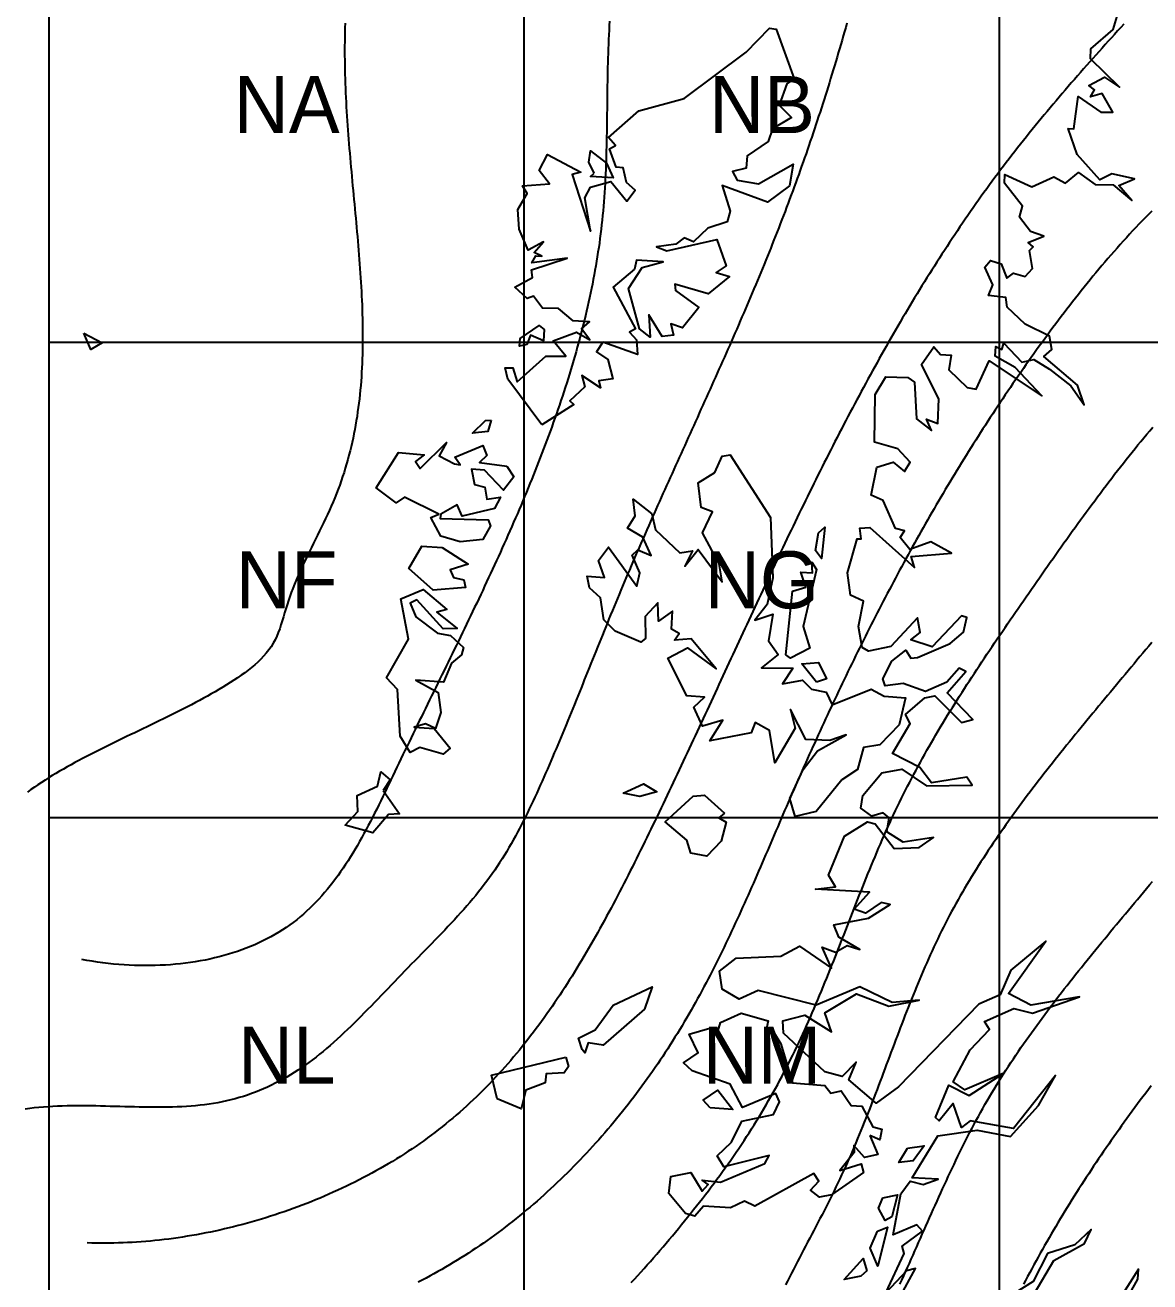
# Model space of a CAD drawing. Header units: metres. Extents: x -206260 to 760000, y -120000 to 1300000.
# Drawn here: x -5037 to 231621, y 702300 to 966718 of the extents above; entities that cross this region are included whole.
import ezdxf
from ezdxf.enums import TextEntityAlignment as Align

# ---------------------------------------------------------------- set-up
doc = ezdxf.new("R2010")
doc.units = ezdxf.units.M
for name, color, linetype in [('COASTLINE', 9, 'Continuous'), ('ISO_HALF', 8, 'Continuous'), ('ISO_WHOLE', 7, 'Continuous'), ('OS_GRID_100KM', 5, 'Continuous')]:
    doc.layers.add(name, color=color, linetype=linetype)

msp = doc.modelspace()

# ---------------------------------------------------------------- linework, layer by layer
at = {"layer": 'COASTLINE'}
for points in [[(178900, 698800), (182300, 705100), (180400, 704600), (176100, 700000), (179900, 708300), (179500, 709800), (183800, 713000), (182600, 714300), (177600, 712200), (179200, 720800), (181200, 723500), (183900, 722800), (187100, 723900), (181600, 724200), (187000, 733000), (195300, 734200), (202300, 732900), (208200, 739400), (211800, 745700), (202900, 734600), (193800, 736200), (192000, 734800), (190200, 739800), (187300, 736200), (186500, 736900), (189300, 743700), (193600, 741500), (200900, 746200), (192700, 742700), (190200, 744400), (193800, 751100), (197900, 755400), (196800, 757100), (203000, 759800), (206900, 758800), (216800, 762300), (206600, 760500), (201900, 763000), (209700, 774000), (202400, 767900), (200100, 762700), (195600, 760700), (178700, 743300), (174000, 739900), (168300, 744800), (169800, 748500), (166900, 745500), (163200, 746500), (154500, 754600), (154400, 757200), (159000, 758400), (164600, 754900), (163200, 758900), (169900, 762900), (176700, 760300), (183100, 761600), (177400, 761100), (170600, 764400), (161400, 760500), (149200, 763600), (145200, 761800), (141600, 763900), (141100, 767700), (144600, 770400), (154000, 770800), (157900, 772900), (164600, 768300), (162700, 772700), (165500, 771700), (167900, 773100), (170600, 772200), (166200, 774800), (165100, 777400), (172400, 778800), (177000, 781700), (175100, 782100), (171800, 779900), (169400, 780700), (172600, 784300), (161300, 784900), (165500, 785400), (164000, 787900), (167400, 796100), (172200, 799100), (173800, 798700), (177800, 793500), (183100, 793700), (186100, 795800), (179700, 794800), (176300, 797000), (176800, 799900), (175500, 801000), (173100, 800300), (170800, 802000), (171200, 804600), (175200, 809400), (179400, 810200), (184600, 806700), (194200, 806800), (193100, 808500), (185700, 807300), (183200, 810500), (177500, 813500), (181200, 819800), (180200, 821700), (184300, 825200), (186400, 825600), (192000, 820000), (194400, 820600), (189000, 826200), (192900, 830700), (191500, 831400), (188900, 828500), (184400, 826500), (179700, 828200), (175900, 827700), (175400, 829200), (177300, 832900), (180300, 835200), (181300, 833500), (182700, 833700), (189600, 836600), (192400, 839000), (193100, 842100), (192000, 842400), (185800, 835900), (181300, 837400), (183300, 838900), (182700, 842000), (177100, 836000), (172400, 835000), (171100, 835800), (170300, 840200), (171400, 845500), (168600, 846800), (168000, 851500), (170000, 858600), (170900, 858600), (170600, 860900), (172700, 861000), (182100, 852600), (181400, 854900), (189900, 855600), (185500, 858000), (181100, 856400), (179100, 858900), (180000, 860300), (178100, 860800), (175500, 866700), (173000, 867800), (174200, 873700), (177600, 874800), (180000, 872800), (181200, 874800), (178600, 877600), (173700, 879000), (173800, 889000), (176100, 892700), (180700, 892600), (182100, 891600), (182500, 883900), (185700, 881400), (184600, 883800), (187000, 882900), (187200, 888100), (183600, 895300), (186200, 899000), (187600, 897400), (189800, 897300), (189300, 894200), (193200, 890500), (195100, 890100), (197800, 896100), (208900, 888700), (203300, 894700), (199100, 897100), (199200, 899100), (200500, 898500), (200900, 899800), (204700, 895800), (207200, 896400), (210500, 894300), (215000, 890800), (217800, 886800), (216400, 891000), (209300, 897000), (211000, 898500), (210500, 901300), (205400, 903800), (201600, 907400), (201300, 909400), (197700, 909800), (198600, 912100), (196900, 915800), (198100, 917200), (200300, 916500), (201500, 913500), (202900, 914500), (205400, 913800), (206900, 915500), (206300, 919300), (207100, 920100), (206000, 921000), (209300, 922300), (206500, 923300), (204200, 926300), (204800, 928600), (201000, 933500), (201100, 935300), (206800, 932700), (211400, 934800), (213900, 933500), (216600, 935700), (220100, 933200), (223900, 933100), (227800, 929800), (225100, 933000), (228400, 934400), (223600, 935400), (221100, 934200), (216300, 939500), (214400, 945000), (215600, 944900), (216500, 951700), (221300, 948400), (223800, 948400), (221600, 952300), (219100, 951600), (220000, 953100), (218800, 954000), (222100, 955800), (225200, 953700), (219100, 959600), (219200, 961700), (223900, 965800), (226600, 975000)], [(207300, 699800), (211400, 706800), (217900, 710400), (219300, 713300), (215800, 710100), (210100, 708300), (207100, 702400), (199500, 697600)], [(221700, 689700), (229100, 702900), (229200, 705000), (222800, 694800)]]:
    msp.add_lwpolyline(points, dxfattribs=at)
for points in [[(103700, 882600), (96500, 892200), (96000, 894600), (97600, 894600), (98500, 891700), (104500, 897100), (108700, 897100), (106100, 900300), (111000, 902100), (113800, 900500), (112000, 902800), (113700, 904300), (110300, 904500), (107200, 907100), (103800, 907200), (101900, 909700), (100600, 909200), (98000, 911600), (101700, 913600), (101500, 915200), (109000, 917700), (101600, 916700), (102400, 918200), (103700, 918100), (102100, 918900), (104000, 921100), (100800, 919400), (98900, 923800), (98600, 927900), (100600, 931300), (99600, 932900), (105300, 933300), (103100, 936100), (104900, 939500), (111900, 935800), (110100, 935300), (113900, 923400), (112700, 930400), (113900, 932600), (118200, 933800), (121600, 929700), (123300, 932000), (121500, 933600), (120800, 936700), (119300, 936800), (117900, 940700), (119200, 941400), (117700, 943100), (124100, 948700), (133600, 951300), (146700, 961000), (151600, 966100), (153000, 965900), (156800, 955400), (155200, 954400), (153600, 949900), (156200, 947300), (152200, 944900), (151300, 942200), (146900, 939200), (146700, 936600), (143800, 935900), (144800, 934100), (149300, 933300), (156600, 937500), (155800, 932900), (151200, 929500), (141600, 933000), (143300, 927600), (142700, 925300), (138600, 924000), (135600, 921100), (133600, 922000), (131900, 920600), (127800, 920100), (130000, 919200), (140500, 921600), (142500, 916100), (140400, 914700), (143200, 913800), (138700, 910200), (131700, 912200), (131800, 910900), (136700, 907300), (133300, 903000), (130800, 903900), (131400, 901500), (129000, 901200), (126200, 905800), (126500, 901100), (124200, 902800), (121900, 911300), (124800, 915700), (129200, 916900), (123600, 917300), (123200, 915400), (118700, 911600), (123400, 902800), (122100, 902100), (123600, 900500), (123800, 897400), (116500, 900000), (115200, 898000), (117600, 896400), (118600, 892300), (115700, 891900), (116000, 890400), (112100, 893000), (112700, 890600), (109600, 887700), (110400, 886900), (103700, 882600)], [(114700, 935600), (113600, 937900), (113900, 940300), (117300, 937700), (118700, 934600), (113900, 934900), (114700, 935600)], [(7300, 901900), (11200, 899900), (8800, 898500), (7300, 901900)], [(100500, 899500), (99000, 899200), (99100, 900800), (103100, 903500), (104200, 902700), (104000, 900300), (101300, 901500), (100500, 899500)], [(93000, 883600), (92300, 881200), (89100, 880900), (91800, 883500), (93000, 883600)], [(96300, 873900), (97800, 871700), (95600, 868900), (91600, 873100), (88900, 873300), (89500, 870100), (91700, 869500), (92100, 867000), (95000, 867400), (93700, 865000), (86900, 863400), (85900, 865800), (82400, 863800), (82300, 862900), (92400, 862600), (92900, 861400), (91300, 858500), (86500, 858000), (82400, 859200), (80300, 863100), (82000, 863800), (74800, 867400), (73000, 866200), (68800, 869400), (73500, 876800), (78900, 876300), (77100, 874900), (78100, 873400), (83600, 878900), (82100, 876100), (85300, 874400), (86500, 874200), (85400, 875800), (91300, 878300), (92100, 876200), (90600, 874700), (96300, 873900)], [(119100, 839200), (116700, 841600), (116000, 846200), (113700, 848300), (113200, 850800), (116900, 850500), (115600, 854100), (117700, 856900), (123700, 848700), (124300, 851500), (122700, 855200), (123900, 856300), (126700, 855100), (124900, 859000), (121700, 860900), (123300, 863500), (122900, 867000), (126800, 863900), (127600, 860500), (132700, 855700), (135400, 856100), (133800, 852900), (136600, 856400), (141600, 849600), (141000, 853400), (137500, 859900), (139600, 864300), (137200, 865200), (136600, 870400), (140100, 872600), (141600, 876000), (143300, 876300), (151800, 863100), (152300, 850400), (151100, 844800), (148500, 841500), (152300, 842800), (151400, 837200), (153400, 834300), (149900, 831500), (156500, 831400), (154300, 828100), (158500, 828900), (160400, 827000), (163500, 826400), (164800, 823700), (173000, 827000), (175700, 825500), (180200, 825200), (178900, 819500), (174800, 815300), (171400, 814700), (170100, 810100), (166800, 807900), (161400, 801300), (157000, 800200), (155900, 804000), (158700, 810100), (161700, 814000), (167700, 817400), (164300, 816200), (159200, 816400), (156000, 822700), (157000, 818800), (152700, 811500), (151600, 818300), (148600, 820000), (147700, 817800), (139000, 816100), (141800, 820500), (137500, 819200), (135700, 823200), (137900, 825300), (134200, 825600), (130200, 833500), (134300, 835700), (140400, 831300), (135100, 837600), (131600, 837300), (132600, 838700), (131000, 839600), (131200, 843400), (128200, 841300), (128100, 845200), (125400, 842300), (125500, 837700), (124500, 836900), (119100, 839200)], [(161300, 856200), (161900, 859900), (163200, 861100), (162500, 854500), (161300, 856200)], [(82700, 856800), (88200, 853300), (84400, 852100), (85100, 850500), (87300, 850000), (87600, 848400), (80800, 847800), (75700, 852400), (78400, 857100), (82700, 856800)], [(155000, 834200), (156400, 847600), (159200, 848500), (158200, 851600), (160600, 851500), (160500, 853700), (161500, 852200), (158700, 840200), (160100, 835600), (156000, 833500), (155000, 834200)], [(84500, 838300), (87200, 835800), (86800, 834200), (84700, 832500), (83000, 828500), (77200, 828900), (81900, 826300), (82400, 822100), (81300, 818700), (79200, 819700), (76800, 819000), (81000, 818700), (84400, 814600), (82900, 813300), (78000, 814700), (76000, 813700), (73900, 817100), (73300, 826900), (71000, 829400), (75600, 837500), (74000, 846000), (78700, 848000), (83700, 843800), (81600, 843200), (85900, 839800), (82900, 839700), (77400, 845800), (76000, 845100), (77200, 842200), (81700, 838800), (84500, 838300)], [(161500, 828500), (158400, 832300), (161900, 832600), (163600, 829200), (161500, 828500)], [(70300, 805700), (73700, 800800), (71400, 800600), (68100, 796800), (62300, 798400), (65000, 801300), (64800, 804600), (69100, 806600), (69800, 809600), (71800, 807900), (70300, 805700)], [(120800, 805100), (125100, 807100), (127900, 805400), (124300, 804400), (120800, 805100)], [(142100, 800900), (140900, 799900), (142500, 799000), (141400, 795000), (138400, 791900), (135000, 792500), (134200, 795200), (129600, 799100), (135500, 804500), (137900, 804700), (142100, 800900)], [(125300, 759700), (116600, 752100), (113400, 752600), (112700, 750500), (112200, 751200), (111400, 753600), (114900, 755300), (118700, 760500), (126900, 764400), (125300, 759700)], [(172700, 733100), (174400, 729100), (171600, 728500), (169300, 731000), (169400, 729500), (166400, 725700), (170900, 727100), (171400, 725300), (164600, 720600), (162100, 720100), (160200, 721600), (162000, 723500), (160900, 725100), (148500, 718200), (146300, 719300), (143400, 717900), (137700, 718200), (135900, 716100), (133900, 716700), (130400, 720900), (130800, 724500), (135000, 725300), (137400, 721400), (138700, 722800), (137400, 723700), (141300, 723300), (150600, 727200), (151500, 728900), (142000, 726500), (140600, 728800), (143600, 731700), (145800, 736100), (152400, 737500), (153700, 740200), (152900, 741900), (145900, 739000), (143300, 743900), (135300, 746700), (133500, 748400), (136600, 750500), (134700, 754400), (139000, 755700), (140500, 754300), (141300, 756900), (145600, 758800), (151300, 757200), (150800, 755000), (152600, 754700), (154000, 752400), (156400, 744200), (163200, 743600), (164500, 742000), (166700, 742500), (168800, 739400), (171000, 739300), (173300, 734900), (175200, 734400), (174800, 732200), (172700, 733100)], [(108700, 749600), (109300, 747600), (108400, 746300), (104600, 746100), (104400, 744200), (100300, 742600), (99300, 738700), (94300, 740800), (93100, 745800), (108700, 749600)], [(139100, 738900), (137600, 740500), (140700, 742600), (143900, 738600), (139100, 738900)], [(180600, 730400), (184100, 730900), (181800, 727800), (178800, 727400), (180600, 730400)], [(175400, 720000), (178500, 720600), (177300, 716000), (175900, 715200), (174500, 717800), (175400, 720000)], [(174300, 713000), (176400, 713800), (174400, 705600), (172800, 709400), (174300, 713000)], [(172100, 704600), (170800, 703500), (167300, 702800), (171300, 707200), (172100, 704600)]]:
    msp.add_lwpolyline(points, close=True, dxfattribs=at)
at = {"layer": 'ISO_HALF'}
for points in [[(167879.3, 967149.3), (167624.7, 966248.1), (167368.9, 965347.8), (167111.7, 964448.6), (166852.9, 963550.4), (166592.7, 962653.2), (166330.9, 961757.1), (166067.6, 960862), (165802.8, 959967.9), (165536.4, 959074.9), (165268.4, 958182.8), (164998.9, 957291.8), (164727.8, 956401.7), (164455.1, 955512.7), (164180.9, 954624.6), (163905, 953737.5), (163627.6, 952851.3), (163348.5, 951966.1), (163067.8, 951081.8), (162785.6, 950198.4), (162501.6, 949316), (162216.1, 948434.4), (161928.9, 947553.8), (161640.1, 946674.1), (161349.6, 945795.2), (161057.4, 944917.3), (160763.6, 944040.2), (160468.1, 943163.9), (160170.9, 942288.6), (159872.1, 941414), (159571.5, 940540.3), (159269.3, 939667.4), (158965.3, 938795.4), (158659.6, 937924.1), (158352.2, 937053.6), (158043, 936184), (157732.2, 935315.1), (157419.5, 934447), (157105.2, 933579.6), (156789, 932713), (156471.1, 931847.2), (156151.5, 930982.1), (155830, 930117.7), (155506.8, 929254), (155181.8, 928391.1), (154854.9, 927528.8), (154526.3, 926667.3), (154195.9, 925806.4), (153863.6, 924946.2), (153529.5, 924086.7), (153193.7, 923227.8), (152856.1, 922369.6), (152516.8, 921512), (152175.9, 920655), (151833.3, 919798.6), (151489.1, 918942.8), (151143.3, 918087.6), (150796, 917233), (150447.2, 916378.8), (150097, 915525.3), (149745.3, 914672.2), (149392.2, 913819.6), (149037.7, 912967.6), (148681.9, 912116), (148324.8, 911264.9), (147966.4, 910414.3), (147606.8, 909564.1), (147246, 908714.3), (146884, 907864.9), (146520.9, 907016), (146156.7, 906167.4), (145791.4, 905319.2), (145425.1, 904471.4), (145057.8, 903623.9), (144689.5, 902776.8), (144320.3, 901930), (143950.3, 901083.5), (143579.3, 900237.3), (143207.5, 899391.4), (142834.9, 898545.7), (142461.6, 897700.4), (142087.5, 896855.2), (141712.7, 896010.3), (141337.3, 895165.6), (140961.2, 894321.2), (140584.6, 893476.9), (140207.4, 892632.8), (139829.6, 891788.9), (139451.4, 890945.1), (139072.7, 890101.4), (138693.5, 889257.9), (138314, 888414.5), (137934.1, 887571.2), (137553.9, 886728), (137173.4, 885884.9), (136792.7, 885041.8), (136411.7, 884198.8), (136030.5, 883355.8), (135649.2, 882512.9), (135267.7, 881669.9), (134886.2, 880827), (134504.6, 879984), (134122.9, 879141), (133741.3, 878298), (133359.7, 877454.9), (132978.2, 876611.7), (132596.9, 875768.4), (132215.6, 874925.1), (131834.6, 874081.7), (131453.7, 873238.1), (131073.1, 872394.4), (130692.8, 871550.5), (130312.8, 870706.5), (129933.1, 869862.3), (129553.8, 869017.9), (129174.9, 868173.4), (128796.5, 867328.6), (128418.5, 866483.5), (128041.1, 865638.3), (127664.2, 864792.8), (127287.9, 863947), (126912.2, 863100.9), (126537.2, 862254.6), (126162.8, 861407.9), (125789.2, 860561), (125416.3, 859713.7), (125044.2, 858866), (124672.9, 858018), (124302.4, 857169.6), (123932.9, 856320.9), (123564.2, 855471.7), (123196.5, 854622.2), (122829.8, 853772.2), (122464.1, 852921.8), (122099.5, 852070.9), (121735.9, 851219.5), (121373.5, 850367.7), (121012.2, 849515.4), (120652.1, 848662.6), (120293.2, 847809.3), (119935.6, 846955.4), (119579.3, 846101.1), (119224.2, 845246.1), (118870.4, 844390.7), (118517.7, 843534.8), (118166.1, 842678.5), (117815.5, 841821.8), (117465.7, 840964.7), (117116.9, 840107.3), (116768.7, 839249.6), (116421.3, 838391.7), (116074.5, 837533.7), (115728.2, 836675.4), (115382.4, 835817), (115037, 834958.5), (114691.8, 834100), (114346.9, 833241.5), (114002.2, 832383), (113657.5, 831524.5), (113312.9, 830666.2), (112968.2, 829808), (112623.3, 828950), (112278.3, 828092.2), (111932.9, 827234.6), (111587.1, 826377.4), (111240.9, 825520.5), (110894.2, 824663.9), (110546.9, 823807.8), (110198.9, 822952.1), (109850.2, 822096.8), (109500.6, 821242.1), (109150.2, 820388), (108798.7, 819534.4), (108446.2, 818681.5), (108092.6, 817829.3), (107737.8, 816977.7), (107381.7, 816126.9), (107024.3, 815276.9), (106665.4, 814427.8), (106305, 813579.4), (105943, 812732), (105579.4, 811885.5), (105214, 811040), (104846.8, 810195.5), (104477.8, 809352.1), (104106.8, 808509.7), (103733.7, 807668.5), (103358.6, 806828.4), (102981.2, 805989.6), (102601.1, 805152.1), (102217.9, 804316.1), (101831.2, 803481.9), (101440.5, 802649.5), (101045.5, 801819.1), (100645.6, 800990.8), (100240.4, 800164.9), (99829.6, 799341.5), (99412.6, 798520.7), (98989, 797702.7), (98558.4, 796887.6), (98120.4, 796075.7), (97674.5, 795267), (97220.3, 794461.7), (96757.3, 793660), (96285.2, 792862.1), (95803.5, 792068.1), (95311.7, 791278.1), (94809.4, 790492.4), (94296.2, 789711), (93771.6, 788934.1), (93235.3, 788162), (92686.7, 787394.7), (92125.7, 786632.3), (91552.7, 785874.5), (90968.2, 785121.2), (90372.7, 784372), (89766.7, 783626.6), (89150.7, 782884.8), (88525.2, 782146.4), (87890.7, 781411), (87247.7, 780678.4), (86596.7, 779948.3), (85938.3, 779220.5), (85272.8, 778494.6), (84600.9, 777770.4), (83923.1, 777047.7), (83239.7, 776326.2), (82551.4, 775605.5), (81858.6, 774885.5), (81161.8, 774165.8), (80461.6, 773446.2), (79758.4, 772726.4), (79052.8, 772006.2), (78345.2, 771285.3), (77636.2, 770563.4), (76926.2, 769840.2), (76215.7, 769115.5), (75505.4, 768389), (74795.6, 767660.5), (74086.8, 766929.6), (73379.3, 766196.4), (72673, 765461.6), (71967.6, 764725.7), (71262.7, 763989.4), (70558.3, 763253.4), (69854, 762518.3), (69149.6, 761784.8), (68444.8, 761053.6), (67739.5, 760325.3), (67033.4, 759600.5), (66326.2, 758879.9), (65617.7, 758164.2), (64907.6, 757454), (64195.7, 756750), (63481.8, 756052.8), (62765.6, 755363.1), (62046.9, 754681.6), (61325.5, 754008.8), (60601, 753345.5), (59873.3, 752692.3), (59142, 752049.9), (58407.1, 751418.8), (57668.2, 750799.9), (56925, 750193.7), (56177.4, 749600.8), (55425.1, 749022.1), (54667.9, 748458), (53905.4, 747909.1), (53137.7, 747375.9), (52364.4, 746858.3), (51585.5, 746356.5), (50800.8, 745870.6), (50010.1, 745400.7), (49213.4, 744947), (48410.5, 744509.6), (47601.2, 744088.6), (46785.3, 743684.1), (45962.8, 743296.3), (45133.5, 742925.2), (44297.3, 742571.1), (43453.9, 742234), (42603.2, 741914.1), (41745.2, 741611.4), (40879.6, 741326.1), (40006.3, 741058.4), (39125.2, 740808.3), (38236.1, 740576), (37338.8, 740361.6), (36433.3, 740165.2), (35519.3, 739987), (34596.8, 739826.9), (33666, 739684.5), (32727.3, 739558.9), (31781, 739449.1), (30827.5, 739354.5), (29867.3, 739273.9), (28900.6, 739206.7), (27927.9, 739151.9), (26949.6, 739108.7), (25966.1, 739076.2), (24977.7, 739053.5), (23984.7, 739039.8), (22987.7, 739034.1), (21987, 739035.7), (20982.9, 739043.7), (19975.9, 739057.1), (18966.3, 739075.2), (17954.6, 739097), (16941, 739121.7), (15926, 739148.5), (14910, 739176.4), (13893.3, 739204.6), (12876.4, 739232.2), (11859.6, 739258.3), (10843.2, 739282.1), (9827.8, 739302.8), (8813.6, 739319.4), (7801.1, 739331.1), (6790.6, 739336.9), (5782.5, 739336.2), (4777.2, 739327.9), (3775.1, 739311.2), (2776.6, 739285.3), (1782, 739249.2), (791.8, 739202.1), (-193.8, 739143.2), (-1174.2, 739071.6), (-2149.2, 738986.3), (-3118.3, 738886.6), (-4081.1, 738771.6), (-5037.3, 738640.3)], [(62276.2, 967136.8), (62248.9, 966164.4), (62226.8, 965191), (62209.8, 964216.7), (62197.9, 963241.6), (62191.1, 962265.7), (62189.3, 961289.1), (62192.4, 960311.9), (62200.5, 959334.2), (62213.3, 958356), (62231, 957377.4), (62253.5, 956398.6), (62280.7, 955419.4), (62312.5, 954440.2), (62349, 953460.8), (62390, 952481.4), (62435.4, 951502), (62485.1, 950522.7), (62538.8, 949543.5), (62596.3, 948564.3), (62657.5, 947585.3), (62722.1, 946606.4), (62789.9, 945627.7), (62860.8, 944649.2), (62934.5, 943670.9), (63010.9, 942692.8), (63089.7, 941715), (63170.8, 940737.5), (63253.9, 939760.3), (63338.9, 938783.4), (63425.5, 937806.9), (63513.6, 936830.8), (63602.9, 935855), (63693.3, 934879.7), (63784.5, 933904.8), (63876.4, 932930.4), (63968.8, 931956.5), (64061.4, 930983.2), (64154.1, 930010.3), (64246.7, 929038), (64338.9, 928066.3), (64430.6, 927095.3), (64521.6, 926124.8), (64611.7, 925155), (64700.6, 924185.9), (64788.2, 923217.6), (64874.3, 922249.9), (64958.6, 921283), (65041.1, 920316.8), (65121.4, 919351.5), (65199.5, 918387), (65275, 917423.3), (65347.8, 916460.5), (65417.7, 915498.6), (65484.4, 914537.6), (65547.9, 913577.5), (65607.9, 912618.4), (65664.2, 911660.3), (65716.5, 910703.2), (65764.8, 909747.1), (65808.8, 908792.1), (65848.3, 907838.2), (65883.1, 906885.3), (65913, 905933.6), (65937.8, 904983.1), (65957.3, 904033.7), (65971.3, 903085.5), (65979.7, 902138.5), (65982.1, 901192.8), (65978.5, 900248.3), (65968.6, 899305.2), (65952.2, 898363.3), (65929.2, 897422.8), (65899.2, 896483.6), (65862.2, 895545.8), (65818, 894609.4), (65766.2, 893674.5), (65706.8, 892741), (65639.5, 891809), (65564.2, 890878.4), (65480.6, 889949.4), (65388.5, 889022), (65287.8, 888096.1), (65178.2, 887171.8), (65059.6, 886249.1), (64931.7, 885328.1), (64794.3, 884408.7), (64647.3, 883491), (64490.5, 882575), (64323.6, 881660.8), (64146.4, 880748.3), (63958.8, 879837.6), (63760.6, 878928.7), (63551.5, 878021.6), (63331.4, 877116.3), (63100.1, 876213), (62857.3, 875311.5), (62602.9, 874412), (62336.6, 873514.4), (62058.3, 872618.7), (61767.8, 871725.1), (61464.9, 870833.4), (61149.3, 869943.8), (60820.9, 869056.3), (60479.5, 868170.9), (60124.9, 867287.5), (59757.1, 866406.3), (59377.4, 865527), (58987, 864649.7), (58587.2, 863774.3), (58179.3, 862900.5), (57764.7, 862028.4), (57344.6, 861157.8), (56920.5, 860288.6), (56493.5, 859420.8), (56065, 858554.1), (55636.3, 857688.7), (55208.7, 856824.2), (54783.6, 855960.7), (54362.1, 855098), (53945.8, 854236.1), (53535.8, 853374.8), (53133.5, 852514), (52740.1, 851653.7), (52357.1, 850793.7), (51985.6, 849933.9), (51627.1, 849074.3), (51282.8, 848214.7), (50954.1, 847355.1), (50642.2, 846495.3), (50348.4, 845635.3), (50073.3, 844775.2), (49812.6, 843916.8), (49560.3, 843062.5), (49310.8, 842214.6), (49058.2, 841375.4), (48796.5, 840547.3), (48520.1, 839732.5), (48223.1, 838933.4), (47899.6, 838152.4), (47543.7, 837391.7), (47149.8, 836653.7), (46712.4, 835940.5), (46231.5, 835252), (45709.8, 834586.8), (45150.3, 833943.5), (44556, 833320.8), (43929.6, 832717.1), (43274.1, 832131.1), (42592.4, 831561.5), (41887.4, 831006.8), (41161.9, 830465.6), (40419, 829936.5), (39661.4, 829418.1), (38892.2, 828909.1), (38114, 828408), (37328.7, 827914), (36536.4, 827426.7), (35737.7, 826946), (34932.8, 826471.5), (34121.9, 826002.9), (33305.6, 825539.9), (32484.1, 825082.3), (31657.6, 824629.8), (30826.7, 824182), (29991.5, 823738.7), (29152.4, 823299.6), (28309.8, 822864.4), (27464, 822432.9), (26615.3, 822004.7), (25764, 821579.5), (24910.5, 821157.1), (24055, 820737.2), (23198, 820319.4), (22339.8, 819903.6), (21480.6, 819489.4), (20620.9, 819076.5), (19760.9, 818664.6), (18901, 818253.5), (18041.5, 817842.9), (17182.7, 817432.4), (16325, 817021.9), (15468.7, 816610.9), (14614.2, 816199.3), (13761.6, 815786.6), (12911.5, 815372.8), (12064.1, 814957.4), (11219.7, 814540.1), (10378.8, 814120.7), (9541.5, 813699), (8708.3, 813274.5), (7879.4, 812847.1), (7055.2, 812416.3), (6236.1, 811982.1), (5422.3, 811544), (4614.2, 811101.7), (3812.2, 810655.1), (3016.4, 810203.7), (2227.4, 809747.3), (1445.4, 809285.7), (670.7, 808818.5), (-96.3, 808345.5), (-855.4, 807866.3), (-1606.1, 807380.6), (-2348.1, 806888.3), (-3081.1, 806389), (-3804.9, 805882.4), (-4518.9, 805368.2)], [(232040.7, 927592.2), (231358.3, 926908.2), (230679.3, 926219.3), (230003.8, 925525.6), (229331.7, 924827.3), (228662.9, 924124.4), (227997.6, 923417), (227335.6, 922705.3), (226676.9, 921989.4), (226021.6, 921269.5), (225369.5, 920545.6), (224720.7, 919817.8), (224075.2, 919086.4), (223432.9, 918351.3), (222793.7, 917612.8), (222157.8, 916870.9), (221525, 916125.8), (220895.4, 915377.6), (220268.9, 914626.4), (219645.4, 913872.4), (219025.1, 913115.6), (218407.8, 912356.1), (217793.5, 911594.2), (217182.3, 910829.9), (216574, 910063.3), (215968.7, 909294.6), (215366.3, 908523.9), (214766.9, 907751.3), (214170.4, 906976.9), (213576.8, 906200.8), (212986, 905423.2), (212398.1, 904644.2), (211812.9, 903863.9), (211230.6, 903082.4), (210651.1, 902299.9), (210074.3, 901516.5), (209500.3, 900732.2), (208928.9, 899947.3), (208360.3, 899161.8), (207794.3, 898375.8), (207231, 897589.4), (206670.3, 896802.6), (206112.3, 896015.4), (205556.8, 895227.7), (205003.9, 894439.5), (204453.6, 893651), (203905.9, 892862), (203360.7, 892072.5), (202818, 891282.7), (202277.8, 890492.3), (201740.1, 889701.6), (201204.9, 888910.4), (200672.2, 888118.7), (200141.8, 887326.6), (199613.9, 886534.1), (199088.5, 885741.1), (198565.4, 884947.6), (198044.6, 884153.7), (197526.3, 883359.4), (197010.2, 882564.6), (196496.5, 881769.4), (195985.1, 880973.7), (195476, 880177.5), (194969.2, 879380.9), (194464.6, 878583.8), (193962.3, 877786.3), (193462.2, 876988.3), (192964.3, 876189.8), (192468.6, 875390.9), (191975.1, 874591.5), (191483.8, 873791.7), (190994.6, 872991.4), (190507.5, 872190.6), (190022.5, 871389.4), (189539.6, 870587.7), (189058.8, 869785.5), (188580.1, 868982.8), (188103.4, 868179.7), (187628.7, 867376.1), (187156, 866572), (186685.4, 865767.5), (186216.7, 864962.4), (185750, 864156.9), (185285.2, 863351), (184822.4, 862544.5), (184361.5, 861737.6), (183902.4, 860930.1), (183445.3, 860122.2), (182990, 859313.8), (182536.6, 858504.9), (182085, 857695.6), (181635.2, 856885.7), (181187.2, 856075.4), (180741, 855264.5), (180296.6, 854453.2), (179853.9, 853641.4), (179412.9, 852829.1), (178973.7, 852016.3), (178536.1, 851203), (178100.3, 850389.2), (177666.1, 849574.9), (177233.6, 848760.1), (176802.7, 847944.8), (176373.4, 847129), (175945.7, 846312.7), (175519.6, 845495.9), (175095.1, 844678.6), (174672.1, 843860.8), (174250.6, 843042.5), (173830.7, 842223.6), (173412.3, 841404.3), (172995.4, 840584.5), (172579.9, 839764.1), (172165.9, 838943.2), (171753.3, 838121.8), (171342.2, 837299.9), (170932.4, 836477.5), (170524.1, 835654.6), (170117.1, 834831.1), (169711.5, 834007.2), (169307.2, 833182.7), (168904.2, 832357.7), (168502.5, 831532.2), (168102.1, 830706.1), (167703, 829879.5), (167305.2, 829052.4), (166908.6, 828224.8), (166513.2, 827396.6), (166119, 826567.9), (165726.1, 825738.7), (165334.2, 824909), (164943.6, 824078.7), (164554.1, 823247.9), (164165.7, 822416.5), (163778.4, 821584.6), (163392.2, 820752.2), (163007.1, 819919.2), (162623.1, 819085.7), (162240.1, 818251.7), (161858.1, 817417.1), (161477.1, 816582), (161097.1, 815746.3), (160718.1, 814910.1), (160340.1, 814073.3), (159963, 813236), (159586.8, 812398.2), (159211.6, 811559.8), (158837.2, 810720.8), (158463.7, 809881.3), (158091.1, 809041.3), (157719.3, 808200.6), (157348.4, 807359.5), (156978.3, 806517.8), (156608.9, 805675.5), (156240.4, 804832.6), (155872.6, 803989.2), (155505.5, 803145.3), (155139.2, 802300.8), (154773.6, 801455.7), (154408.6, 800610.1), (154044, 799764.1), (153679.8, 798917.6), (153316, 798070.8), (152952.3, 797223.6), (152588.6, 796376.1), (152225, 795528.3), (151861.2, 794680.3), (151497.1, 793832.2), (151132.8, 792983.9), (150767.9, 792135.6), (150402.5, 791287.2), (150036.5, 790438.8), (149669.7, 789590.4), (149302.1, 788742.1), (148933.4, 787894), (148563.7, 787046), (148192.9, 786198.2), (147820.7, 785350.7), (147447.2, 784503.5), (147072.1, 783656.6), (146695.5, 782810.1), (146317.2, 781964), (145937.1, 781118.4), (145555.1, 780273.3), (145171.1, 779428.8), (144784.9, 778584.8), (144396.6, 777741.5), (144005.9, 776898.9), (143612.8, 776056.9), (143217.2, 775215.8), (142818.9, 774375.4), (142418, 773535.9), (142014.1, 772697.3), (141607.4, 771859.6), (141197.5, 771022.9), (140784.6, 770187.2), (140368.3, 769352.6), (139948.8, 768519.1), (139525.7, 767686.7), (139099.1, 766855.5), (138668.8, 766025.6), (138234.7, 765196.9), (137796.8, 764369.5), (137354.8, 763543.5), (136908.8, 762718.9), (136458.6, 761895.7), (136004.1, 761074.1), (135545.2, 760253.9), (135081.8, 759435.3), (134613.8, 758618.4), (134141, 757803.1), (133663.5, 756989.4), (133181, 756177.6), (132693.5, 755367.5), (132200.9, 754559.2), (131703, 753752.8), (131199.9, 752948.4), (130691.2, 752145.8), (130177.2, 751345.3), (129657.7, 750546.9), (129132.9, 749750.7), (128602.7, 748956.7), (128067.2, 748165.1), (127526.4, 747375.8), (126980.4, 746589.1), (126429.2, 745804.9), (125872.8, 745023.3), (125311.3, 744244.5), (124744.6, 743468.4), (124172.9, 742695.3), (123596.1, 741925), (123014.3, 741157.8), (122427.5, 740393.7), (121835.7, 739632.8), (121239.1, 738875.1), (120637.5, 738120.8), (120031.1, 737369.9), (119419.9, 736622.4), (118803.9, 735878.6), (118183.2, 735138.3), (117557.7, 734401.8), (116927.5, 733669.1), (116292.7, 732940.2), (115653.2, 732215.3), (115009.1, 731494.4), (114360.5, 730777.7), (113707.4, 730065.1), (113049.7, 729356.7), (112387.6, 728652.7), (111721.1, 727953.1), (111050.2, 727258), (110374.9, 726567.5), (109695.2, 725881.6), (109011.3, 725200.4), (108323.1, 724524), (107630.7, 723852.5), (106934.1, 723185.9), (106233.2, 722524.4), (105528.3, 721868), (104819.3, 721216.7), (104106.1, 720570.7), (103389, 719930.1), (102667.8, 719294.9), (101942.7, 718665.1), (101213.6, 718040.9), (100480.6, 717422.4), (99743.7, 716809.6), (99003, 716202.5), (98258.4, 715601.4), (97510.1, 715006.2), (96758.1, 714417), (96002.3, 713834), (95242.8, 713257.1), (94479.7, 712686.5), (93713, 712122.2), (92942.7, 711564.3), (92168.9, 711013), (91391.5, 710468.2), (90610.6, 709930), (89826.3, 709398.6), (89038.6, 708873.9), (88247.4, 708356.2), (87452.9, 707845.3), (86655.2, 707341.3), (85854.1, 706844.2), (85049.8, 706353.9), (84242.4, 705870.5), (83431.8, 705393.9), (82618.1, 704924.1), (81801.4, 704461.1), (80981.6, 704005), (80158.9, 703555.6), (79333.3, 703112.9), (78504.8, 702677.1), (77673.4, 702248)], [(232002.8, 836826.4), (231383.5, 836081.6), (230764.5, 835336.5), (230145.5, 834591.2), (229526.5, 833845.8), (228907.4, 833100.3), (228287.9, 832355.1), (227668, 831610), (227047.7, 830865.2), (226427.3, 830120.5), (225806.7, 829375.9), (225186, 828631.4), (224565.4, 827886.9), (223944.9, 827142.5), (223324.6, 826398), (222704.6, 825653.4), (222085, 824908.7), (221465.9, 824163.9), (220847.4, 823418.8), (220229.6, 822673.6), (219612.5, 821928.1), (218996.2, 821182.3), (218380.9, 820436.1), (217766.6, 819689.6), (217153.4, 818942.7), (216541.5, 818195.3), (215930.8, 817447.5), (215321.5, 816699.1), (214713.7, 815950.1), (214107.5, 815200.6), (213502.9, 814450.4), (212900, 813699.5), (212299.1, 812947.9), (211700, 812195.6), (211102.9, 811442.5), (210508, 810688.6), (209915.3, 809933.8), (209324.8, 809178), (208736.7, 808421.4), (208151.1, 807663.8), (207568.1, 806905.1), (206987.7, 806145.5), (206410, 805384.7), (205835.2, 804622.8), (205263.3, 803859.7), (204694.4, 803095.5), (204128.5, 802329.9), (203565.9, 801563.2), (203006.6, 800795.1), (202450.6, 800025.6), (201898.1, 799254.8), (201349.2, 798482.5), (200803.8, 797708.8), (200262.3, 796933.5), (199724.5, 796156.8), (199190.6, 795378.4), (198660.8, 794598.4), (198135, 793816.8), (197613.4, 793033.5), (197096.1, 792248.4), (196583.2, 791461.6), (196074.7, 790673), (195570.7, 789882.6), (195071.4, 789090.2), (194576.8, 788296), (194087, 787499.8), (193602.1, 786701.6), (193122.2, 785901.3), (192647.4, 785099), (192177.7, 784294.6), (191713.3, 783488.1), (191254.3, 782679.4), (190800.7, 781868.4), (190352.7, 781055.2), (189910.2, 780239.7), (189473.5, 779421.9), (189042.6, 778601.7), (188617.5, 777779.1), (188198.3, 776954.2), (187784.6, 776126.9), (187376.4, 775297.4), (186973.5, 774465.8), (186575.7, 773632), (186182.8, 772796.2), (185794.7, 771958.5), (185411.2, 771118.8), (185032.1, 770277.3), (184657.2, 769434), (184286.4, 768589), (183919.6, 767742.4), (183556.4, 766894.3), (183196.8, 766044.6), (182840.6, 765193.4), (182487.7, 764340.9), (182137.7, 763487.1), (181790.7, 762632.1), (181446.3, 761775.9), (181104.5, 760918.5), (180765.1, 760060.2), (180427.8, 759200.8), (180092.6, 758340.6), (179759.2, 757479.5), (179427.5, 756617.6), (179097.3, 755755), (178768.4, 754891.8), (178440.7, 754028), (178114, 753163.7), (177788.1, 752298.9), (177462.9, 751433.8), (177138.2, 750568.4), (176813.7, 749702.7), (176489.4, 748836.8), (176165, 747970.8), (175840.5, 747104.8), (175515.5, 746238.8), (175190.1, 745372.8), (174863.9, 744507.1), (174536.8, 743641.5), (174208.6, 742776.2), (173879.2, 741911.3), (173548.4, 741046.8), (173216, 740182.8), (172881.9, 739319.3), (172545.9, 738456.5), (172207.7, 737594.3), (171867.3, 736732.9), (171524.5, 735872.3), (171179.1, 735012.5), (170830.9, 734153.7), (170479.7, 733296), (170125.4, 732439.3), (169767.9, 731583.7), (169406.8, 730729.4), (169042.2, 729876.4), (168673.7, 729024.6), (168301.2, 728174.3), (167924.7, 727325.5), (167543.8, 726478.2), (167158.4, 725632.6), (166768.3, 724788.6), (166373.4, 723946.3), (165973.6, 723105.9), (165569.2, 722267.1), (165160.6, 721430), (164748, 720594.5), (164331.7, 719760.5), (163912.2, 718928), (163489.8, 718096.8), (163064.7, 717267), (162637.4, 716438.4), (162208.2, 715610.9), (161777.3, 714784.6), (161345.2, 713959.3), (160912.1, 713134.9), (160478.5, 712311.4), (160044.6, 711488.8), (159610.7, 710666.9), (159177.3, 709845.7), (158744.6, 709025.2), (158312.9, 708205.1), (157882.7, 707385.6), (157454.2, 706566.4), (157027.9, 705747.6), (156603.9, 704929.1), (156182.6, 704110.7), (155764.5, 703292.5), (155349.7, 702474.3), (154938.7, 701656.2)], [(231894.7, 743544.6), (231317.7, 742785.6), (230743.1, 742025.7), (230170.9, 741264.8), (229601.2, 740502.9), (229033.8, 739740), (228469, 738976), (227906.6, 738211.1), (227346.7, 737445.2), (226789.4, 736678.2), (226234.6, 735910.2), (225682.3, 735141.1), (225132.7, 734371), (224585.6, 733599.8), (224041.1, 732827.5), (223499.3, 732054.2), (222960.1, 731279.8), (222423.6, 730504.3), (221889.8, 729727.8), (221358.7, 728950.1), (220830.4, 728171.3), (220304.8, 727391.4), (219781.9, 726610.4), (219261.8, 725828.2), (218744.6, 725044.9), (218230.1, 724260.5), (217718.5, 723474.9), (217209.8, 722688.1), (216703.9, 721900.2), (216201, 721111.1), (215700.9, 720320.8), (215203.8, 719529.3), (214709.7, 718736.7), (214218.5, 717942.8), (213730.3, 717147.7), (213245.1, 716351.4), (212763, 715553.9), (212283.9, 714755.1), (211807.8, 713955.1), (211334.9, 713153.9), (210865.1, 712351.4), (210398.3, 711547.7), (209934.8, 710742.6), (209474.3, 709936.3), (209017.1, 709128.8), (208563.1, 708319.9), (208112.3, 707509.7), (207664.7, 706698.3), (207220.4, 705885.5), (206779.3, 705071.4), (206341.5, 704255.9), (205907.1, 703439.2), (205476, 702621.1), (205048.2, 701801.6)]]:
    msp.add_lwpolyline(points, dxfattribs=at)
at = {"layer": 'ISO_WHOLE'}
for points in [[(117931.2, 967581.7), (117871.1, 966608.4), (117816.2, 965634.7), (117766.4, 964660.7), (117721.2, 963686.3), (117680.3, 962711.6), (117643.6, 961736.7), (117610.6, 960761.4), (117581, 959786), (117554.7, 958810.3), (117531.2, 957834.5), (117510.2, 956858.5), (117491.5, 955882.4), (117474.7, 954906.2), (117459.6, 953929.9), (117445.9, 952953.6), (117433.2, 951977.2), (117421.2, 951000.8), (117409.6, 950024.5), (117398.2, 949048.2), (117386.6, 948072), (117374.5, 947096), (117361.7, 946120), (117347.8, 945144.2), (117332.5, 944168.6), (117315.5, 943193.2), (117296.5, 942218.1), (117275.3, 941243.2), (117251.4, 940268.6), (117224.7, 939294.3), (117194.7, 938320.4), (117161.2, 937346.8), (117124, 936373.6), (117082.6, 935400.9), (117036.8, 934428.6), (116986.3, 933456.7), (116930.8, 932485.4), (116870, 931514.6), (116803.5, 930544.4), (116731.2, 929574.7), (116652.5, 928605.6), (116567.4, 927637.2), (116475.5, 926669.4), (116376.7, 925702.3), (116271.1, 924735.8), (116158.9, 923770.1), (116040, 922805.1), (115914.6, 921840.8), (115782.8, 920877.2), (115644.6, 919914.4), (115500, 918952.4), (115349.3, 917991.1), (115192.4, 917030.6), (115029.4, 916071), (114860.5, 915112.1), (114685.6, 914154), (114504.8, 913196.8), (114318.3, 912240.5), (114126.2, 911285), (113928.4, 910330.4), (113725.1, 909376.7), (113516.3, 908423.9), (113302.1, 907472), (113082.7, 906521.1), (112858, 905571.1), (112628.1, 904622), (112393.2, 903673.9), (112153.3, 902726.8), (111908.5, 901780.7), (111658.8, 900835.6), (111404.4, 899891.5), (111145.3, 898948.5), (110881.6, 898006.5), (110613.3, 897065.5), (110340.6, 896125.7), (110063.5, 895186.9), (109782.1, 894249.2), (109496.5, 893312.7), (109206.7, 892377.2), (108912.9, 891442.9), (108615.1, 890509.7), (108313.3, 889577.8), (108007.7, 888646.9), (107698.4, 887717.3), (107385.4, 886788.9), (107068.7, 885861.7), (106748.5, 884935.7), (106424.8, 884010.8), (106097.7, 883087.2), (105767.1, 882164.7), (105433.3, 881243.3), (105096.1, 880323), (104755.7, 879403.8), (104412.2, 878485.7), (104065.5, 877568.7), (103715.8, 876652.7), (103363.1, 875737.8), (103007.4, 874823.8), (102648.8, 873910.9), (102287.4, 872998.9), (101923.2, 872087.9), (101556.3, 871177.9), (101186.6, 870268.7), (100814.4, 869360.5), (100439.6, 868453.2), (100062.3, 867546.7), (99682.5, 866641.1), (99300.3, 865736.4), (98915.7, 864832.4), (98528.9, 863929.3), (98139.8, 863027), (97748.5, 862125.4), (97355.1, 861224.6), (96959.7, 860324.6), (96562.2, 859425.2), (96162.7, 858526.6), (95761.3, 857628.6), (95358.1, 856731.3), (94953, 855834.7), (94546.2, 854938.7), (94137.7, 854043.4), (93727.6, 853148.6), (93315.9, 852254.4), (92902.7, 851360.8), (92487.9, 850467.7), (92071.8, 849575.2), (91654.3, 848683.2), (91235.5, 847791.7), (90815.4, 846900.7), (90394.1, 846010.1), (89971.7, 845120), (89548.1, 844230.3), (89123.6, 843341), (88698, 842452.2), (88271.6, 841563.7), (87844.2, 840675.6), (87416, 839787.8), (86987.1, 838900.3), (86557.4, 838013.2), (86127.1, 837126.4), (85696.2, 836239.8), (85264.8, 835353.5), (84832.8, 834467.4), (84400.4, 833581.6), (83967.7, 832696), (83534.6, 831810.6), (83101.2, 830925.3), (82667.6, 830040.2), (82233.9, 829155.3), (81800, 828270.4), (81366.1, 827385.7), (80932.2, 826501.1), (80498.3, 825616.5), (80064.6, 824732), (79631, 823847.6), (79197.6, 822963.1), (78764.5, 822078.7), (78331.7, 821194.2), (77899.3, 820309.8), (77467.4, 819425.2), (77035.9, 818540.7), (76605, 817656), (76174.7, 816771.2), (75745, 815886.4), (75316.1, 815001.3), (74887.9, 814116.2), (74460.5, 813230.9), (74034, 812345.4), (73608.5, 811459.7), (73183.9, 810573.7), (72760.3, 809687.6), (72337.4, 808801.6), (71914.8, 807916.1), (71492, 807031.5), (71068.8, 806148.2), (70644.6, 805266.5), (70219.1, 804386.9), (69791.9, 803509.8), (69362.6, 802635.5), (68930.7, 801764.4), (68495.9, 800897), (68057.8, 800033.5), (67616, 799174.5), (67170, 798320.3), (66719.5, 797471.2), (66264, 796627.7), (65803.2, 795790.2), (65336.7, 794959.1), (64864, 794134.7), (64384.8, 793317.4), (63898.7, 792507.6), (63405.2, 791705.8), (62903.9, 790912.3), (62394.5, 790127.5), (61876.6, 789351.7), (61349.7, 788585.5), (60813.4, 787829.1), (60267.4, 787082.9), (59711.2, 786347.4), (59144.5, 785623), (58566.8, 784910), (57977.7, 784208.8), (57376.9, 783519.8), (56763.9, 782843.4), (56138.4, 782180), (55499.9, 781530), (54848, 780893.8), (54182.3, 780271.7), (53502.4, 779664.2), (52808, 779071.6), (52098.6, 778494.3), (51373.8, 777932.8), (50633.3, 777387.4), (49876.5, 776858.5), (49103.4, 776346.4), (48314.1, 775851.1), (47509.2, 775372.7), (46688.9, 774911.1), (45853.8, 774466.5), (45004, 774038.6), (44140.1, 773627.7), (43262.5, 773233.6), (42371.4, 772856.5), (41467.4, 772496.2), (40550.7, 772152.8), (39621.8, 771826.4), (38681, 771516.8), (37728.8, 771224.2), (36765.5, 770948.5), (35791.6, 770689.8), (34807.3, 770447.9), (33813.1, 770223.1), (32809.3, 770015.1), (31796.5, 769824.2), (30774.8, 769650.2), (29744.8, 769493.1), (28706.8, 769353.1), (27661.2, 769230), (26608.4, 769123.9), (25548.7, 769034.8), (24482.6, 768962.7), (23410.4, 768907.7), (22332.5, 768869.6), (21249.4, 768848.5), (20161.4, 768844.5), (19068.8, 768857.5), (17972.1, 768887.6), (16871.6, 768934.7), (15767.8, 768998.9), (14661, 769080.1), (13551.6, 769178.3), (12440.1, 769293.7), (11326.7, 769426.1), (10211.8, 769575.6), (9095.9, 769742.2), (7979.4, 769925.9), (6862.5, 770126.7)], [(226139.9, 966936.4), (225487.2, 966218.3), (224834.5, 965499), (224181.7, 964778.6), (223529.1, 964056.8), (222876.6, 963333.8), (222224.4, 962609.5), (221572.6, 961883.8), (220921.1, 961156.9), (220270.2, 960428.5), (219619.9, 959698.8), (218970.3, 958967.6), (218321.4, 958235), (217673.4, 957500.9), (217026.2, 956765.3), (216380.2, 956028.2), (215735.2, 955289.6), (215091.3, 954549.4), (214448.8, 953807.6), (213807.6, 953064.1), (213167.8, 952319.1), (212529.5, 951572.4), (211892.8, 950823.9), (211257.8, 950073.8), (210624.6, 949322), (209993.2, 948568.3), (209363.7, 947812.9), (208736.2, 947055.7), (208110.9, 946296.6), (207487.7, 945535.7), (206866.7, 944772.9), (206248.2, 944008.2), (205632, 943241.5), (205018.4, 942472.9), (204407.3, 941702.3), (203798.9, 940929.7), (203193.3, 940155.1), (202590.5, 939378.4), (201990.6, 938599.7), (201393.6, 937818.9), (200799.4, 937036.1), (200208, 936251.3), (199619.5, 935464.4), (199033.6, 934675.6), (198450.6, 933884.9), (197870.2, 933092.2), (197292.6, 932297.5), (196717.6, 931501), (196145.3, 930702.6), (195575.6, 929902.2), (195008.6, 929100.1), (194444.1, 928296.1), (193882.2, 927490.3), (193322.9, 926682.6), (192766, 925873.2), (192211.7, 925062), (191659.9, 924249.1), (191110.5, 923434.4), (190563.5, 922618), (190019, 921799.9), (189476.8, 920980.1), (188937, 920158.6), (188399.5, 919335.5), (187864.4, 918510.8), (187331.6, 917684.4), (186801, 916856.4), (186272.7, 916026.9), (185746.6, 915195.8), (185222.7, 914363.1), (184701.1, 913528.9), (184181.5, 912693.2), (183664.2, 911856), (183148.9, 911017.3), (182635.7, 910177.2), (182124.6, 909335.6), (181615.6, 908492.5), (181108.6, 907648.1), (180603.6, 906802.3), (180100.5, 905955.1), (179599.5, 905106.5), (179100.3, 904256.6), (178603.1, 903405.3), (178107.8, 902552.8), (177614.4, 901699), (177122.7, 900843.8), (176633, 899987.5), (176145, 899129.9), (175658.8, 898271), (175174.4, 897411), (174691.7, 896549.8), (174210.7, 895687.4), (173731.4, 894823.8), (173253.8, 893959.1), (172777.8, 893093.3), (172303.4, 892226.4), (171830.7, 891358.4), (171359.5, 890489.3), (170889.9, 889619.2), (170421.8, 888748), (169955.2, 887875.8), (169490.1, 887002.7), (169026.5, 886128.5), (168564.3, 885253.4), (168103.6, 884377.3), (167644.2, 883500.3), (167186.2, 882622.4), (166729.6, 881743.5), (166274.3, 880863.8), (165820.3, 879983.3), (165367.6, 879101.9), (164916.2, 878219.6), (164466, 877336.6), (164017, 876452.7), (163569.2, 875568.1), (163122.6, 874682.7), (162677.1, 873796.6), (162232.8, 872909.7), (161789.6, 872022.2), (161347.4, 871133.9), (160906.3, 870245), (160466.3, 869355.4), (160027.3, 868465.2), (159589.2, 867574.3), (159152.2, 866682.9), (158716.1, 865790.8), (158280.9, 864898.2), (157846.6, 864005), (157413.2, 863111.3), (156980.6, 862217.1), (156548.9, 861322.3), (156118, 860427.1), (155687.9, 859531.4), (155258.6, 858635.3), (154830, 857738.7), (154402.2, 856841.7), (153975, 855944.3), (153548.5, 855046.5), (153122.7, 854148.4), (152697.5, 853249.9), (152272.9, 852351), (151848.9, 851451.9), (151425.5, 850552.4), (151002.6, 849652.7), (150580.2, 848752.7), (150158.4, 847852.5), (149737, 846952), (149316.1, 846051.3), (148895.6, 845150.5), (148475.5, 844249.4), (148055.8, 843348.2), (147636.4, 842446.9), (147217.4, 841545.4), (146798.7, 840643.8), (146380.3, 839742.1), (145962.2, 838840.3), (145544.4, 837938.5), (145126.7, 837036.7), (144709.3, 836134.8), (144292.1, 835232.9), (143875, 834331), (143458.1, 833429.2), (143041.2, 832527.4), (142624.5, 831625.6), (142207.9, 830724), (141791.3, 829822.4), (141374.7, 828920.9), (140958.1, 828019.6), (140541.5, 827118.4), (140124.9, 826217.4), (139708.2, 825316.6), (139291.4, 824416), (138874.5, 823515.6), (138457.5, 822615.4), (138040.3, 821715.4), (137622.9, 820815.8), (137205.4, 819916.4), (136787.6, 819017.3), (136369.6, 818118.6), (135951.3, 817220.1), (135532.7, 816322.1), (135113.9, 815424.4), (134694.7, 814527.1), (134275.1, 813630.2), (133855.1, 812733.7), (133434.8, 811837.6), (133014, 810942), (132592.8, 810046.9), (132171.1, 809152.3), (131748.9, 808258.2), (131326.3, 807364.6), (130903, 806471.5), (130479.3, 805579), (130054.9, 804687.1), (129629.9, 803795.8), (129204.3, 802905.1), (128778.1, 802015), (128351.2, 801125.5), (127923.6, 800236.8), (127495.3, 799348.7), (127066.2, 798461.3), (126636.4, 797574.6), (126205.8, 796688.6), (125774.4, 795803.4), (125342.1, 794919), (124908.9, 794035.4), (124474.7, 793152.8), (124039.4, 792271.1), (123602.8, 791390.6), (123165, 790511.2), (122725.8, 789633), (122285.1, 788756.2), (121842.9, 787880.7), (121399.1, 787006.6), (120953.6, 786134.1), (120506.3, 785263.1), (120057, 784393.8), (119605.9, 783526.3), (119152.6, 782660.5), (118697.2, 781796.6), (118239.6, 780934.7), (117779.7, 780074.8), (117317.4, 779217), (116852.6, 778361.4), (116385.2, 777508), (115915.2, 776656.9), (115442.4, 775808.2), (114966.8, 774961.9), (114488.3, 774118.2), (114006.8, 773277.1), (113522.3, 772438.7), (113034.5, 771603), (112543.5, 770770.2), (112049.1, 769940.2), (111551.4, 769113.2), (111050.1, 768289.2), (110545.2, 767468.4), (110036.6, 766650.7), (109524.3, 765836.3), (109008.1, 765025.3), (108488, 764217.6), (107963.8, 763413.4), (107435.6, 762612.8), (106903.1, 761815.7), (106366.4, 761022.4), (105825.2, 760232.8), (105279.7, 759447.1), (104729.6, 758665.3), (104174.8, 757887.5), (103615.4, 757113.7), (103051.2, 756344), (102482, 755578.6), (101907.9, 754817.4), (101328.8, 754060.6), (100744.5, 753308.2), (100155, 752560.3), (99560.2, 751816.9), (98960, 751078.2), (98354.3, 750344.2), (97743, 749615), (97126.1, 748890.6), (96503.5, 748171.2), (95875, 747456.7), (95240.6, 746747.3), (94600.2, 746043.1), (93953.7, 745344.1), (93301.1, 744650.4), (92642.2, 743962), (91977, 743279.1), (91305.3, 742601.7), (90627.2, 741929.9), (89942.4, 741263.7), (89251, 740603.3), (88552.8, 739948.6), (87847.7, 739299.8), (87135.7, 738657), (86416.7, 738020.2), (85690.6, 737389.4), (84957.2, 736764.9), (84216.6, 736146.5), (83468.7, 735534.5), (82713.2, 734928.9), (81950.3, 734329.7), (81179.7, 733737), (80401.5, 733150.9), (79615.8, 732571.4), (78822.7, 731998.6), (78022.4, 731432.5), (77215, 730873.1), (76400.7, 730320.5), (75579.6, 729774.6), (74751.9, 729235.6), (73917.7, 728703.4), (73077.2, 728178.1), (72230.4, 727659.8), (71377.6, 727148.4), (70518.9, 726643.9), (69654.4, 726146.6), (68784.3, 725656.2), (67908.8, 725173), (67027.8, 724696.9), (66141.7, 724228), (65250.6, 723766.3), (64354.6, 723311.7), (63453.8, 722864.5), (62548.4, 722424.5), (61638.5, 721991.9), (60724.3, 721566.7), (59806, 721148.8), (58883.6, 720738.4), (57957.4, 720335.4), (57027.4, 719940), (56093.8, 719552.1), (55156.7, 719171.7), (54216.4, 718799), (53272.9, 718433.8), (52326.4, 718076.4), (51377, 717726.6), (50424.9, 717384.6), (49470.2, 717050.4), (48513, 716723.9), (47553.6, 716405.3), (46592.1, 716094.6), (45628.5, 715791.8), (44663.1, 715496.9), (43696, 715210), (42727.3, 714931.1), (41757.2, 714660.2), (40785.8, 714397.5), (39813.2, 714142.8), (38839.7, 713896.3), (37865.4, 713657.9), (36890.4, 713427.7), (35914.8, 713205.8), (34938.8, 712992.2), (33962.5, 712786.9), (32986.1, 712589.9), (32009.8, 712401.3), (31033.6, 712221.2), (30057.7, 712049.4), (29082.3, 711886.2), (28107.5, 711731.4), (27133.5, 711585.2), (26160.4, 711447.6), (25188.3, 711318.6), (24217.4, 711198.3), (23247.8, 711086.6), (22279.7, 710983.7), (21313.2, 710889.5), (20348.5, 710804.1), (19385.7, 710727.5), (18424.9, 710659.8), (17466.4, 710600.9), (16510.2, 710551), (15556.5, 710510), (14605.4, 710478), (13657.1, 710455), (12711.7, 710441.1), (11769.4, 710436.3), (10830.4, 710440.6), (9894.6, 710454), (8962.4, 710476.7), (8033.8, 710508.6)], [(122482.4, 702149.8), (123167, 702883.1), (123848.5, 703621.3), (124527, 704364.1), (125202.7, 705111.3), (125875.4, 705862.7), (126545.3, 706618), (127212.3, 707377.1), (127876.5, 708139.7), (128537.7, 708905.6), (129196.1, 709674.7), (129851.7, 710446.7), (130504.4, 711221.4), (131154.2, 711998.6), (131801.2, 712778.1), (132445.4, 713559.7), (133086.7, 714343.2), (133725.2, 715128.4), (134360.8, 715915), (134993.5, 716703.2), (135623, 717492.9), (136249.2, 718284.3), (136871.9, 719077.3), (137490.9, 719872), (138106, 720668.4), (138717.2, 721466.7), (139324.1, 722266.9), (139926.7, 723068.9), (140524.7, 723873), (141118, 724679), (141706.5, 725487.2), (142289.8, 726297.4), (142867.9, 727109.8), (143440.7, 727924.5), (144008, 728741.4), (144570, 729560.6), (145126.6, 730382.1), (145677.8, 731205.9), (146223.6, 732032.1), (146764.1, 732860.7), (147299.3, 733691.6), (147829.1, 734525), (148353.7, 735360.8), (148872.9, 736199.1), (149386.9, 737039.8), (149895.6, 737883.1), (150399, 738729), (150897.2, 739577.3), (151390.1, 740428.3), (151877.9, 741281.9), (152360.4, 742138.1), (152837.7, 742997), (153309.8, 743858.6), (153776.8, 744722.8), (154238.6, 745589.8), (154695.3, 746459.6), (155146.8, 747332.1), (155593.2, 748207.4), (156034.5, 749085.5), (156470.7, 749966.5), (156902, 750850.2), (157328.5, 751736.5), (157750.4, 752625.4), (158167.8, 753516.7), (158580.9, 754410.3), (158989.9, 755306.1), (159394.9, 756204.1), (159796.1, 757104), (160193.6, 758005.8), (160587.6, 758909.4), (160978.3, 759814.7), (161365.8, 760721.6), (161750.3, 761630), (162131.9, 762539.7), (162510.9, 763450.7), (162887.2, 764362.8), (163261.2, 765276), (163633, 766190.1), (164002.7, 767105.1), (164370.5, 768020.8), (164736.6, 768937.2), (165101.1, 769854), (165464.1, 770771.3), (165825.9, 771688.9), (166186.6, 772606.7), (166546.4, 773524.6), (166905.3, 774442.5), (167263.7, 775360.3), (167621.6, 776277.9), (167979.1, 777195.1), (168336.5, 778112), (168694, 779028.3), (169051.6, 779943.9), (169409.5, 780858.9), (169768, 781772.9), (170127.1, 782686.1), (170487, 783598.1), (170847.8, 784509), (171209.8, 785418.6), (171573.1, 786326.9), (171937.9, 787233.7), (172304.2, 788138.8), (172672.4, 789042.3), (173042.4, 789944), (173414.6, 790843.8), (173789, 791741.6), (174165.8, 792637.3), (174545.2, 793530.7), (174927.3, 794421.8), (175312.3, 795310.5), (175700.3, 796196.7), (176091.6, 797080.2), (176486.2, 797961), (176884.3, 798838.9), (177286.2, 799713.8), (177691.9, 800585.7), (178101.6, 801454.5), (178515.4, 802319.9), (178933.3, 803182.2), (179355.4, 804041.4), (179781.4, 804897.5), (180211.4, 805750.6), (180645.4, 806600.8), (181083.2, 807448.3), (181524.7, 808293), (181970.1, 809135.1), (182419.1, 809974.6), (182871.8, 810811.6), (183328.1, 811646.3), (183787.9, 812478.6), (184251.2, 813308.7), (184717.9, 814136.6), (185188, 814962.5), (185661.4, 815786.3), (186138.1, 816608.2), (186618, 817428.3), (187101, 818246.7), (187587.2, 819063.3), (188076.4, 819878.4), (188568.6, 820691.9), (189063.8, 821504.1), (189561.8, 822314.8), (190062.7, 823124.3), (190566.4, 823932.6), (191072.8, 824739.8), (191581.9, 825546), (192093.6, 826351.2), (192607.8, 827155.5), (193124.6, 827959.1), (193643.9, 828761.9), (194165.5, 829564.2), (194689.5, 830365.8), (195215.8, 831167), (195744.4, 831967.8), (196275.2, 832768.4), (196808.1, 833568.6), (197343, 834368.8), (197880, 835168.9), (198419, 835969), (198960, 836769.2), (199502.7, 837569.5), (200047.3, 838370.2), (200593.7, 839171.1), (201141.8, 839972.5), (201691.5, 840774.4), (202242.9, 841576.9), (202795.8, 842380), (203350.1, 843183.9), (203906, 843988.6), (204463.2, 844794.2), (205021.7, 845600.8), (205581.6, 846408.4), (206142.6, 847217.2), (206704.9, 848027), (207268.5, 848837.8), (207833.3, 849649.3), (208399.3, 850461.5), (208966.7, 851274.3), (209535.4, 852087.5), (210105.3, 852901.1), (210676.6, 853714.8), (211249.3, 854528.6), (211823.3, 855342.4), (212398.6, 856156), (212975.4, 856969.3), (213553.5, 857782.2), (214133, 858594.6), (214714, 859406.3), (215296.4, 860217.3), (215880.2, 861027.3), (216465.5, 861836.4), (217052.2, 862644.3), (217640.4, 863450.9), (218230.2, 864256.2), (218821.4, 865060), (219414.2, 865862.2), (220008.5, 866662.6), (220604.3, 867461.2), (221201.8, 868257.8), (221800.7, 869052.3), (222401.3, 869844.5), (223003.5, 870634.5), (223607.3, 871421.9), (224212.7, 872206.8), (224819.8, 872988.9), (225428.5, 873768.3), (226038.9, 874544.7), (226651, 875318), (227264.8, 876088.1), (227880.2, 876854.9), (228497.4, 877618.3), (229116.4, 878378.1), (229737, 879134.3), (230359.5, 879886.6), (230983.7, 880635), (231609.7, 881379.4), (232237.5, 882119.7)], [(179041, 701818.3), (179441.1, 702691.9), (179839, 703565.8), (180235, 704440), (180629.2, 705314.4), (181021.8, 706188.8), (181413, 707063.3), (181802.9, 707937.7), (182191.8, 708812.1), (182579.7, 709686.2), (182966.9, 710560.1), (183353.5, 711433.6), (183739.8, 712306.7), (184125.8, 713179.3), (184511.8, 714051.4), (184897.9, 714922.9), (185284.3, 715793.6), (185671.1, 716663.6), (186058.6, 717532.7), (186447, 718400.9), (186836.3, 719268.1), (187226.8, 720134.3), (187618.6, 720999.3), (188012, 721863.1), (188407, 722725.6), (188803.9, 723586.7), (189202.8, 724446.4), (189603.9, 725304.6), (190007.4, 726161.3), (190413.4, 727016.3), (190822.2, 727869.5), (191233.8, 728721), (191648.5, 729570.5), (192066.5, 730418.2), (192487.8, 731263.8), (192912.8, 732107.3), (193341.5, 732948.7), (193774.1, 733787.9), (194210.9, 734624.7), (194651.9, 735459.1), (195097.4, 736291.1), (195547.5, 737120.6), (196002.3, 737947.4), (196462.2, 738771.6), (196927.2, 739593.1), (197397.5, 740411.7), (197873.2, 741227.5), (198354.1, 742040.5), (198840.3, 742850.8), (199331.5, 743658.5), (199827.8, 744463.5), (200329, 745266.1), (200835, 746066.2), (201345.8, 746863.8), (201861.2, 747659.2), (202381.2, 748452.2), (202905.6, 749243.1), (203434.4, 750031.7), (203967.5, 750818.3), (204504.8, 751602.9), (205046.2, 752385.5), (205591.7, 753166.1), (206141, 753945), (206694.2, 754722), (207251.1, 755497.3), (207811.7, 756271), (208375.9, 757043.1), (208943.5, 757813.6), (209514.5, 758582.6), (210088.8, 759350.3), (210666.3, 760116.5), (211246.9, 760881.5), (211830.5, 761645.3), (212417.1, 762407.9), (213006.4, 763169.4), (213598.6, 763929.8), (214193.4, 764689.3), (214790.8, 765447.8), (215390.6, 766205.5), (215992.8, 766962.4), (216597.3, 767718.6), (217204.1, 768474.1), (217812.9, 769229), (218423.8, 769983.3), (219036.6, 770737.1), (219651.2, 771490.5), (220267.6, 772243.6), (220885.7, 772996.4), (221505.3, 773748.9), (222126.4, 774501.2), (222748.9, 775253.4), (223372.7, 776005.6), (223997.7, 776757.8), (224623.8, 777510), (225251, 778262.4), (225879.1, 779014.9), (226508, 779767.8), (227137.7, 780520.9), (227768, 781274.4), (228399, 782028.4), (229030.4, 782782.8), (229662.2, 783537.9), (230294.3, 784293.5), (230926.6, 785049.9), (231559, 785806.9), (232191.5, 786564.8)]]:
    msp.add_lwpolyline(points, dxfattribs=at)
at = {"layer": 'OS_GRID_100KM'}
for p, q in [((0, 0), (0, 1300000)), ((100000, 0), (100000, 1300000)), ((200000, 0), (200000, 1300000)), ((0, 900000), (700000, 900000)), ((0, 800000), (700000, 800000))]:
    msp.add_line(p, q, dxfattribs=at)

# ---------------------------------------------------------------- texts
for s, p in [('NA', (50000, 950000)), ('NB', (150000, 950000)), ('NF', (50000, 850000)), ('NG', (150000, 850000)), ('NL', (50000, 750000)), ('NM', (150000, 750000))]:
    msp.add_text(s, height=12000, dxfattribs=at).set_placement(p, align=Align.MIDDLE_CENTER)

doc.saveas('drawing.dxf')
